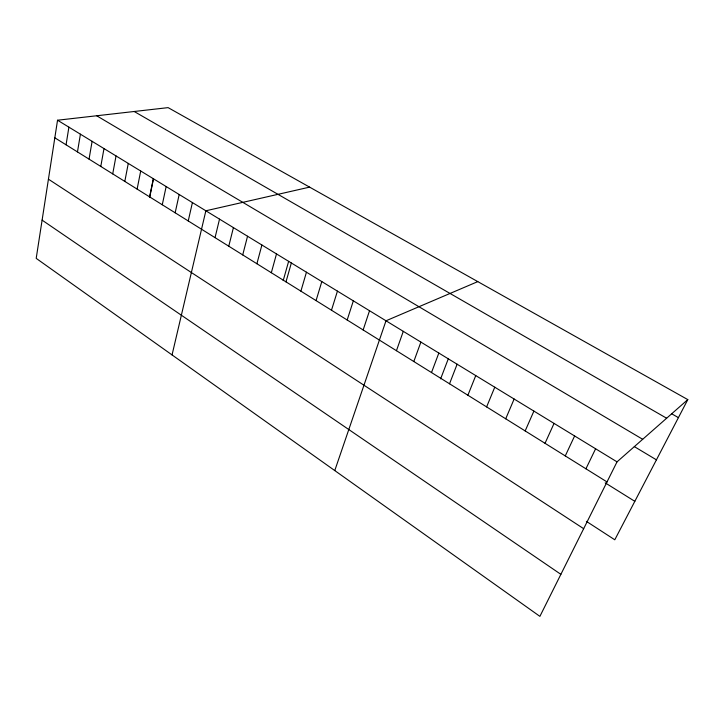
<?xml version="1.0" encoding="UTF-8"?>
<svg xmlns="http://www.w3.org/2000/svg" width="724" height="724" viewBox="0 0 724 724"><rect width="100%" height="100%" fill="white"/><g stroke="black" fill="none" stroke-linecap="round" stroke-linejoin="round"><path stroke-width="1.09" d="M57.54 120.22L36.2 258.368L539.896 616.368L617.029 461.858L687.8 399.612L168.113 107.632L57.54 120.22L617.029 461.858M66.065 144.8L68.898 127.153M77.468 151.913L80.418 134.184M89.043 159.126L92.111 141.325M100.79 166.448L103.985 148.574M112.718 173.878L116.039 155.941M124.818 181.425L128.275 163.416M137.117 189.082L140.709 171M149.597 196.865L153.325 178.71M149.678 197.353L153.479 178.837M162.276 204.765L166.149 186.539M175.163 212.793L179.181 194.494M188.24 220.947L192.412 202.575M172.05 354.923L205.86 210.784L309.601 187.127M215.046 237.653L219.526 219.137M228.766 246.205L233.418 227.617M242.721 254.902L247.545 236.241M256.902 263.735L261.898 245.002M271.328 272.722L276.496 253.916M283.202 280.595L288.632 261.364M285.989 281.862L291.347 262.984M300.894 291.148L306.451 272.206M316.062 300.605L321.809 281.591M331.483 310.216L337.438 291.129M347.176 319.999L353.339 300.84M363.149 329.945L369.521 310.723M334.769 470.573L386.001 320.786L477.777 281.618M396.444 350.706L403.286 331.339M413.811 361.52L420.888 342.09M431.504 372.552L438.834 353.05M440.626 378.86L448.437 358.416M449.532 383.783L457.116 364.208M467.894 395.232L475.759 375.593M486.619 406.897L494.764 387.195M505.714 418.798L514.14 399.024M525.171 430.925L533.896 411.096M545.027 443.296L554.059 423.404M565.272 455.912L574.621 435.957M585.933 468.79L595.608 448.771M687.8 399.612L614.794 539.787L586.377 521.352M671.781 413.838L678.415 417.639M134.193 111.496L666.632 418.228M96.69 115.768L642.686 439.296M634.314 446.608L656.433 459.84M54.825 137.804L607.011 481.931M605.192 482.836L634.821 501.334M48.436 179.181L583.662 528.692M42.11 220.141L560.874 574.34"/></g></svg>
